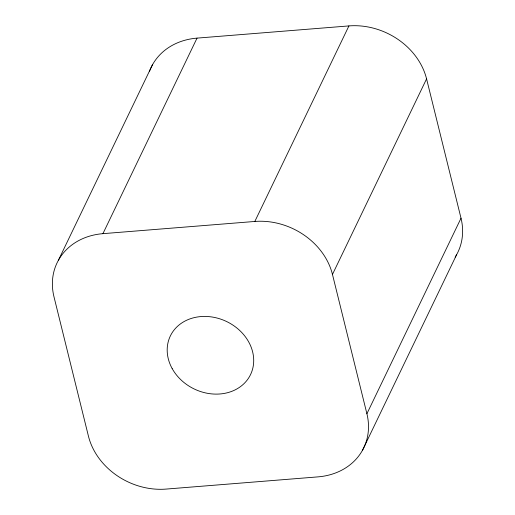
<?xml version="1.0" encoding="UTF-8"?>
<svg xmlns="http://www.w3.org/2000/svg" width="515" height="515" viewBox="0 0 515 515"><rect width="100%" height="100%" fill="white"/><g stroke="black" fill="none" stroke-linecap="round" stroke-linejoin="round"><path stroke-width="0.77" d="M58.33 260.41L152.434 64.871M461.015 218.199L366.905 413.745A66.77 56.122 25.7 0 1 317.967 476.877L166.068 489.083A66.77 56.122 25.7 0 1 88.426 436.121L53.985 296.801A66.77 56.122 25.7 0 1 102.923 233.662L197.033 38.123L348.932 25.917A66.77 56.122 25.7 0 1 426.575 78.879L461.015 218.199A66.77 56.122 25.7 0 1 455.17 257.12M102.923 233.662L254.828 221.456L348.932 25.917M366.905 413.745L332.465 274.424L426.575 78.879M362.566 450.129L456.67 254.59M149.395 71.553A66.77 56.122 25.7 0 1 197.033 38.123M254.828 221.456A66.77 56.122 25.7 0 1 332.465 274.424M172.165 368.56A44.509 37.415 25.7 0 0 247.046 380.237A44.509 37.415 25.7 0 0 212.129 317.015A44.509 37.415 25.7 0 0 172.165 368.56"/></g></svg>
